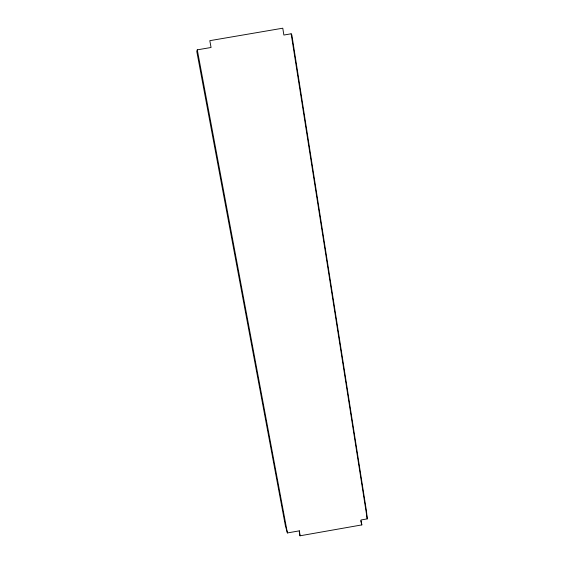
<?xml version="1.0" encoding="UTF-8"?>
<svg xmlns="http://www.w3.org/2000/svg" width="564" height="564" viewBox="0 0 564 564"><rect width="100%" height="100%" fill="white"/><g stroke="black" fill="none" stroke-linecap="round" stroke-linejoin="round"><path stroke-width="0.85" d="M197.294 49.843L196.766 51.317L285.391 525.789L287.407 532.945L299.117 530.879L300.013 535.8L361.827 524.908L361.045 519.973L367.234 518.887L366.529 511.506L291.87 35.053L291.144 33.791L283.868 35.038L282.776 28.2L209.815 40.671L211.056 47.489L197.294 49.843L287.407 532.945M360.706 520.755L361.827 524.908M291.144 33.791L367.234 518.887M299.406 530.682L300.013 535.8"/></g></svg>
